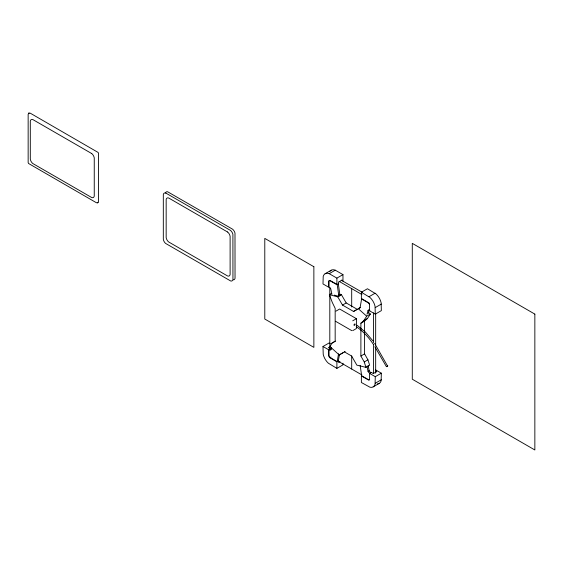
<?xml version="1.0" encoding="UTF-8"?>
<svg xmlns="http://www.w3.org/2000/svg" width="563" height="563" viewBox="0 0 563 563"><rect width="100%" height="100%" fill="white"/><g stroke="black" fill="none" stroke-linecap="round" stroke-linejoin="round"><path stroke-width="0.84" d="M338.546 353.761L337.181 361.643L330.002 357.442A2.456 1.422 60 0 1 328.975 355.534L328.954 349.609A2.618 1.513 60 0 0 330.798 349.855L331.438 347.477M338.314 360.989L339.412 354.683M360.158 307.328L361.657 298.65L368.835 302.852A2.456 1.422 60 0 1 368.997 303.035M377.414 383.875A10.507 6.066 60 0 0 381.123 380.764L381.348 373.185L375.282 376.689L375.049 384.269A10.507 6.066 60 0 1 369.947 387.217L361.376 382.502L361.376 375.943L368.554 380.025A2.456 1.422 60 0 0 369.581 379.307L369.595 373.403L371.306 372.417L373.29 373.572L376.802 371.545L375.479 370.778M367.027 314.203L368.04 310.438L369.18 309.784L368.16 313.549M331.6 293.365L329.383 294.646L332.261 302.387L335.168 308.362L335.168 341.164L331.818 343.24L330.108 346.667L339.207 354.957L342.902 352.825M370.37 314.041L367.491 318.454L364.585 321.079L364.585 353.888L367.935 359.827L369.645 365.225L365.95 367.358L364.24 361.967L360.89 356.02L360.89 323.211L363.797 320.586L366.675 316.174L370.37 314.041L368.441 312.324M97.835 202.715L98.497 201.554L98.497 153.347L98.138 152.46L30.219 113.156L28.882 113.156M28.819 113.198L28.15 114.352L28.15 162.559L28.509 163.453L96.428 202.75L97.765 202.75M374.874 346.745L386.422 366.696L386.999 366.365M374.648 343.395L387.562 366.041M339.207 354.957L345.154 351.509M28.636 113.304L29.072 113.05M97.582 202.856L98.018 202.61M325.111 273.738L331.178 270.233M342.107 280.036L338.602 282.056L338.602 283.703L336.892 284.688L329.721 280.599A2.456 1.422 60 0 0 328.693 281.324L328.672 287.221L322.986 283.942L323.218 276.356A10.507 6.066 60 0 1 328.328 273.407L329.207 273.681L335.281 270.184L342.966 274.617L342.966 281.183M329.207 273.681L336.892 278.122L342.966 274.617M334.288 295.125L338.982 296.363L338.68 294.928L339.82 294.273L338.314 283.865M337.751 296.863L341.445 294.731L346.196 302.943L357.252 309.326L353.557 311.459L342.501 305.076L337.751 296.863L329.383 294.646M361.376 292.253L367.442 288.749L376.014 293.935A10.507 6.066 60 0 1 381.123 302.781L381.348 310.628L375.282 314.133L369.595 310.853L369.581 304.928A2.456 1.422 60 0 0 368.554 303.021L361.376 298.819L361.376 292.253L369.947 297.44A10.507 6.066 60 0 1 375.049 306.286L375.282 314.133M342.501 305.076L346.196 302.943M335.949 311.142L339.644 309.01L356.414 318.686L356.414 328.532L352.719 330.664M369.061 296.694L375.127 293.189M360.524 307.447L358.307 308.728L366.675 316.174M375.282 307.567L381.348 304.062M352.719 320.819L356.414 318.686M363.797 320.586L367.491 318.454M360.89 323.211L364.585 321.079M342.966 363.226L342.966 364.866L336.892 368.371L328.328 363.184A10.507 6.066 60 0 1 323.218 354.345L322.986 346.491L329.052 342.987L330.474 343.81M331.818 343.24L335.513 341.108M330.495 346.428L328.384 347.645L330.375 348.793L328.672 349.778L322.986 346.491M328.672 349.778L328.693 355.696A2.456 1.422 60 0 0 329.721 357.604L331.002 357.097M329.869 357.751L336.892 361.805L338.602 360.827L338.602 362.466L340.003 361.657M360.89 356.02L364.585 353.888M364.24 361.967L367.935 359.827M369.884 373.241A2.618 1.513 60 0 1 368.04 371.362L369.18 370.707L368.103 365.5M386.88 366.436L387.801 365.901M375.282 383.248L381.348 379.743M373.163 386.887L379.23 383.389M353.557 311.459L360.644 307.377M365.95 367.358L356.851 365.148L351.601 356.013L344.457 351.889M339.771 294.287L341.445 294.731M335.281 270.184L334.394 269.909A10.507 6.066 60 0 0 329.841 271.563M341.269 280.205L362.509 292.464M339.179 281.409L361.939 294.548M335.499 321.248L351.833 330.678M375.669 369.898L381.348 373.185M369.595 373.403L375.282 376.689M338.335 361.326L361.903 374.937M357.09 325.294L365.401 332.071L372.959 340.939M356.231 326.653C363.198 331.304 368.681 337.343 373.304 344.26M366.97 366.154L368.04 371.362M339.82 294.273L340.115 295.709M331.945 294.505L330.798 288.932A2.618 1.513 60 0 0 328.954 287.06L328.975 281.155A2.456 1.422 60 0 1 330.002 280.437L337.181 284.519L338.68 294.928M360.158 365.373L361.657 375.774L368.835 379.863A2.456 1.422 60 0 0 369.645 379.568M375.669 313.45L375.669 345.063M375.669 346.822L375.669 373.163M373.579 312.894L373.579 342.754M373.579 344.514L373.579 373.494M351.699 288.636L351.699 306.99M351.699 355.936L351.699 369.039M336.892 278.122L336.892 284.688M336.892 361.805L336.892 368.371M329.805 287.672L329.805 349.095M354.831 325.069A0.802 0.45 -58.3 0 1 354.014 325.161A0.802 0.45 -58.3 0 1 354.584 324.035A0.802 0.45 -58.3 0 1 355.112 324.527M331.269 349.454A2.618 1.513 60 0 1 330.094 348.954M371.017 372.586A2.618 1.513 60 0 1 369.18 370.707M369.145 303.225A2.456 1.422 60 0 1 369.645 304.083M368.04 310.438A2.618 1.513 60 0 1 369.884 310.685M165.585 192.75A4.469 2.583 60 0 1 167.654 191.786L232.512 229.155A4.469 2.583 60 0 1 234.996 233.181L235.038 278.213A4.469 2.583 60 0 1 233.392 279.86M165.832 193.074L165.564 192.989A4.469 2.583 60 0 0 163.319 194.566L163.319 239.233A4.469 2.583 60 0 0 165.564 243.399L230.703 280.993A4.469 2.583 60 0 0 232.948 279.424L232.906 234.391A4.469 2.583 60 0 0 230.422 230.366L165.832 193.074M534.85 314.112L412.285 243.35L412.285 379.216L534.85 449.978L534.85 314.112M313.865 266.721L264.786 238.388L264.786 319.031L313.865 347.371L313.865 266.721M91.699 153.551L32.865 119.588A4.469 2.583 60 0 0 30.303 121.066L30.303 159.132A4.469 2.583 60 0 0 32.865 163.566L91.699 197.529A4.469 2.583 60 0 0 94.253 196.051L94.253 157.985A4.469 2.583 60 0 0 91.699 153.551M227.551 231.991L168.717 198.021A4.469 2.583 60 0 0 166.162 199.499L166.162 237.565A4.469 2.583 60 0 0 168.717 241.999L227.551 275.961A4.469 2.583 60 0 0 230.112 274.491L230.112 236.418A4.469 2.583 60 0 0 227.551 231.991"/></g></svg>
